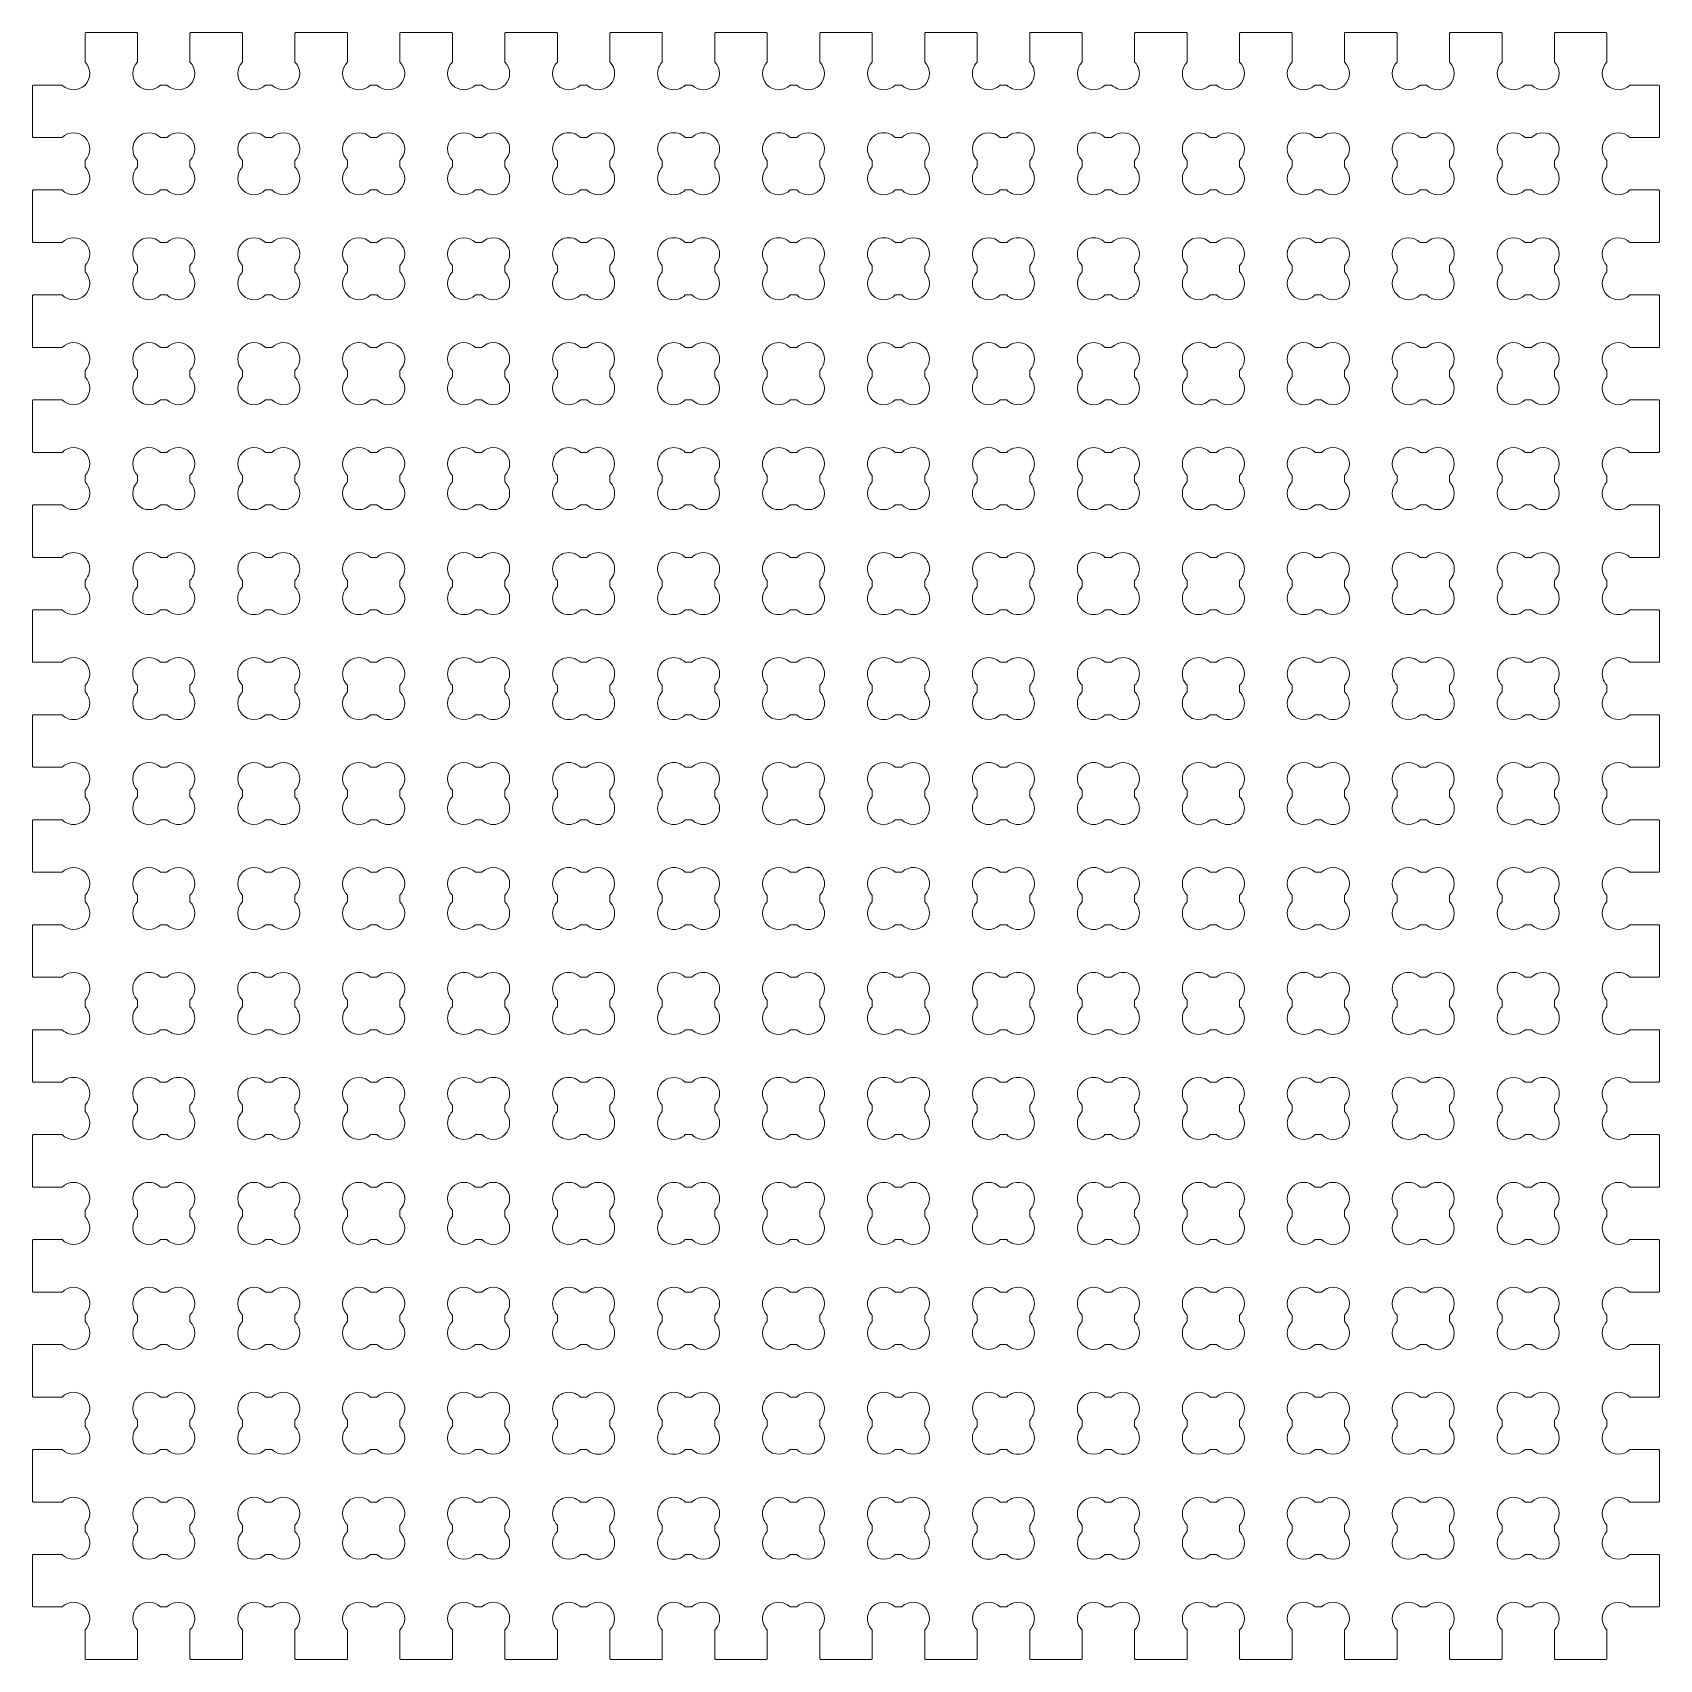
# Model space of a CAD drawing. Header units: millimetres. Extents: x -78 to 78, y -78 to 78.
import ezdxf

# ---------------------------------------------------------------- set-up
doc = ezdxf.new("R2010")
doc.units = ezdxf.units.MM
doc.layers.get('0').update_dxf_attribs({"lineweight": 0})
doc.layers.add('holes', color=1, linetype='Continuous', lineweight=0)

msp = doc.modelspace()

# ---------------------------------------------------------------- linework, layer by layer
at = {"flags": 128}
msp.add_lwpolyline([(72.5, -45.31, 1), (74.69, -47.5), (77.4, -47.5, -0.414214), (77.5, -47.6), (77.5, -52.4, -0.414214), (77.4, -52.5), (74.69, -52.5, 1), (72.5, -54.69), (72.5, -55.31, 1), (74.69, -57.5), (77.4, -57.5, -0.414214), (77.5, -57.6), (77.5, -62.4, -0.414214), (77.4, -62.5), (74.69, -62.5, 1), (72.5, -64.69), (72.5, -65.31, 1), (74.69, -67.5), (77.4, -67.5, -0.414214), (77.5, -67.6), (77.5, -72.4, -0.414214), (77.4, -72.5), (74.69, -72.5, 1), (72.5, -74.69), (72.5, -77.4, -0.414214), (72.4, -77.5), (67.6, -77.5, -0.414214), (67.5, -77.4), (67.5, -74.69, 1), (65.31, -72.5), (64.69, -72.5, 1), (62.5, -74.69), (62.5, -77.4, -0.414214), (62.4, -77.5), (57.6, -77.5, -0.414214), (57.5, -77.4), (57.5, -74.69, 1), (55.31, -72.5), (54.69, -72.5, 1), (52.5, -74.69), (52.5, -77.4, -0.414214), (52.4, -77.5), (47.6, -77.5, -0.414214), (47.5, -77.4), (47.5, -74.69, 1), (45.31, -72.5), (44.69, -72.5, 1), (42.5, -74.69), (42.5, -77.4, -0.414214), (42.4, -77.5), (37.6, -77.5, -0.414214), (37.5, -77.4), (37.5, -74.69, 1), (35.31, -72.5), (34.69, -72.5, 1), (32.5, -74.69), (32.5, -77.4, -0.414214), (32.4, -77.5), (27.6, -77.5, -0.414214), (27.5, -77.4), (27.5, -74.69, 1), (25.31, -72.5), (24.69, -72.5, 1), (22.5, -74.69), (22.5, -77.4, -0.414214), (22.4, -77.5), (17.6, -77.5, -0.414214), (17.5, -77.4), (17.5, -74.69, 1), (15.31, -72.5), (14.69, -72.5, 1), (12.5, -74.69), (12.5, -77.4, -0.414214), (12.4, -77.5), (7.6, -77.5, -0.414214), (7.5, -77.4), (7.5, -74.69, 1), (5.31, -72.5), (4.69, -72.5, 1), (2.5, -74.69), (2.5, -77.4, -0.414214), (2.4, -77.5), (-2.4, -77.5, -0.414214), (-2.5, -77.4), (-2.5, -74.69, 1), (-4.69, -72.5), (-5.31, -72.5, 1), (-7.5, -74.69), (-7.5, -77.4, -0.414214), (-7.6, -77.5), (-12.4, -77.5, -0.414214), (-12.5, -77.4), (-12.5, -74.69, 1), (-14.69, -72.5), (-15.31, -72.5, 1), (-17.5, -74.69), (-17.5, -77.4, -0.414214), (-17.6, -77.5), (-22.4, -77.5, -0.414214), (-22.5, -77.4), (-22.5, -74.69, 1), (-24.69, -72.5), (-25.31, -72.5, 1), (-27.5, -74.69), (-27.5, -77.4, -0.414214), (-27.6, -77.5), (-32.4, -77.5, -0.414214), (-32.5, -77.4), (-32.5, -74.69, 1), (-34.69, -72.5), (-35.31, -72.5, 1), (-37.5, -74.69), (-37.5, -77.4, -0.414214), (-37.6, -77.5), (-42.4, -77.5, -0.414214), (-42.5, -77.4), (-42.5, -74.69, 1), (-44.69, -72.5), (-45.31, -72.5, 1), (-47.5, -74.69), (-47.5, -77.4, -0.414214), (-47.6, -77.5), (-52.4, -77.5, -0.414214), (-52.5, -77.4), (-52.5, -74.69, 1), (-54.69, -72.5), (-55.31, -72.5, 1), (-57.5, -74.69), (-57.5, -77.4, -0.414214), (-57.6, -77.5), (-62.4, -77.5, -0.414214), (-62.5, -77.4), (-62.5, -74.69, 1), (-64.69, -72.5), (-65.31, -72.5, 1), (-67.5, -74.69), (-67.5, -77.4, -0.414214), (-67.6, -77.5), (-72.4, -77.5, -0.414214), (-72.5, -77.4), (-72.5, -74.69, 1), (-74.69, -72.5), (-77.4, -72.5, -0.414214), (-77.5, -72.4), (-77.5, -67.6, -0.414214), (-77.4, -67.5), (-74.69, -67.5, 1), (-72.5, -65.31), (-72.5, -64.69, 1), (-74.69, -62.5), (-77.4, -62.5, -0.414214), (-77.5, -62.4), (-77.5, -57.6, -0.414214), (-77.4, -57.5), (-74.69, -57.5, 1), (-72.5, -55.31), (-72.5, -54.69, 1), (-74.69, -52.5), (-77.4, -52.5, -0.414214), (-77.5, -52.4), (-77.5, -47.6, -0.414214), (-77.4, -47.5), (-74.69, -47.5, 1), (-72.5, -45.31), (-72.5, -44.69, 1), (-74.69, -42.5), (-77.4, -42.5, -0.414214), (-77.5, -42.4), (-77.5, -37.6, -0.414214), (-77.4, -37.5), (-74.69, -37.5, 1), (-72.5, -35.31), (-72.5, -34.69, 1), (-74.69, -32.5), (-77.4, -32.5, -0.414214), (-77.5, -32.4), (-77.5, -27.6, -0.414214), (-77.4, -27.5), (-74.69, -27.5, 1), (-72.5, -25.31), (-72.5, -24.69, 1), (-74.69, -22.5), (-77.4, -22.5, -0.414214), (-77.5, -22.4), (-77.5, -17.6, -0.414214), (-77.4, -17.5), (-74.69, -17.5, 1), (-72.5, -15.31), (-72.5, -14.69, 1), (-74.69, -12.5), (-77.4, -12.5, -0.414214), (-77.5, -12.4), (-77.5, -7.6, -0.414214), (-77.4, -7.5), (-74.69, -7.5, 1), (-72.5, -5.31), (-72.5, -4.69, 1), (-74.69, -2.5), (-77.4, -2.5, -0.414214), (-77.5, -2.4), (-77.5, 2.4, -0.414214), (-77.4, 2.5), (-74.69, 2.5, 1), (-72.5, 4.69), (-72.5, 5.31, 1), (-74.69, 7.5), (-77.4, 7.5, -0.414214), (-77.5, 7.6), (-77.5, 12.4, -0.414214), (-77.4, 12.5), (-74.69, 12.5, 1), (-72.5, 14.69), (-72.5, 15.31, 1), (-74.69, 17.5), (-77.4, 17.5, -0.414214), (-77.5, 17.6), (-77.5, 22.4, -0.414214), (-77.4, 22.5), (-74.69, 22.5, 1), (-72.5, 24.69), (-72.5, 25.31, 1), (-74.69, 27.5), (-77.4, 27.5, -0.414214), (-77.5, 27.6), (-77.5, 32.4, -0.414214), (-77.4, 32.5), (-74.69, 32.5, 1), (-72.5, 34.69), (-72.5, 35.31, 1), (-74.69, 37.5), (-77.4, 37.5, -0.414214), (-77.5, 37.6), (-77.5, 42.4, -0.414214), (-77.4, 42.5), (-74.69, 42.5, 1), (-72.5, 44.69), (-72.5, 45.31, 1), (-74.69, 47.5), (-77.4, 47.5, -0.414214), (-77.5, 47.6), (-77.5, 52.4, -0.414214), (-77.4, 52.5), (-74.69, 52.5, 1), (-72.5, 54.69), (-72.5, 55.31, 1), (-74.69, 57.5), (-77.4, 57.5, -0.414214), (-77.5, 57.6), (-77.5, 62.4, -0.414214), (-77.4, 62.5), (-74.69, 62.5, 1), (-72.5, 64.69), (-72.5, 65.31, 1), (-74.69, 67.5), (-77.4, 67.5, -0.414214), (-77.5, 67.6), (-77.5, 72.4, -0.414214), (-77.4, 72.5), (-74.69, 72.5, 1), (-72.5, 74.69), (-72.5, 77.4, -0.414214), (-72.4, 77.5), (-67.6, 77.5, -0.414214), (-67.5, 77.4), (-67.5, 74.69, 1), (-65.31, 72.5), (-64.69, 72.5, 1), (-62.5, 74.69), (-62.5, 77.4, -0.414214), (-62.4, 77.5), (-57.6, 77.5, -0.414214), (-57.5, 77.4), (-57.5, 74.69, 1), (-55.31, 72.5), (-54.69, 72.5, 1), (-52.5, 74.69), (-52.5, 77.4, -0.414214), (-52.4, 77.5), (-47.6, 77.5, -0.414214), (-47.5, 77.4), (-47.5, 74.69, 1), (-45.31, 72.5), (-44.69, 72.5, 1), (-42.5, 74.69), (-42.5, 77.4, -0.414214), (-42.4, 77.5), (-37.6, 77.5, -0.414214), (-37.5, 77.4), (-37.5, 74.69, 1), (-35.31, 72.5), (-34.69, 72.5, 1), (-32.5, 74.69), (-32.5, 77.4, -0.414214), (-32.4, 77.5), (-27.6, 77.5, -0.414214), (-27.5, 77.4), (-27.5, 74.69, 1), (-25.31, 72.5), (-24.69, 72.5, 1), (-22.5, 74.69), (-22.5, 77.4, -0.414214), (-22.4, 77.5), (-17.6, 77.5, -0.414214), (-17.5, 77.4), (-17.5, 74.69, 1), (-15.31, 72.5), (-14.69, 72.5, 1), (-12.5, 74.69), (-12.5, 77.4, -0.414214), (-12.4, 77.5), (-7.6, 77.5, -0.414214), (-7.5, 77.4), (-7.5, 74.69, 1), (-5.31, 72.5), (-4.69, 72.5, 1), (-2.5, 74.69), (-2.5, 77.4, -0.414214), (-2.4, 77.5), (2.4, 77.5, -0.414214), (2.5, 77.4), (2.5, 74.69, 1), (4.69, 72.5), (5.31, 72.5, 1), (7.5, 74.69), (7.5, 77.4, -0.414214), (7.6, 77.5), (12.4, 77.5, -0.414214), (12.5, 77.4), (12.5, 74.69, 1), (14.69, 72.5), (15.31, 72.5, 1), (17.5, 74.69), (17.5, 77.4, -0.414214), (17.6, 77.5), (22.4, 77.5, -0.414214), (22.5, 77.4), (22.5, 74.69, 1), (24.69, 72.5), (25.31, 72.5, 1), (27.5, 74.69), (27.5, 77.4, -0.414214), (27.6, 77.5), (32.4, 77.5, -0.414214), (32.5, 77.4), (32.5, 74.69, 1), (34.69, 72.5), (35.31, 72.5, 1), (37.5, 74.69), (37.5, 77.4, -0.414214), (37.6, 77.5), (42.4, 77.5, -0.414214), (42.5, 77.4), (42.5, 74.69, 1), (44.69, 72.5), (45.31, 72.5, 1), (47.5, 74.69), (47.5, 77.4, -0.414214), (47.6, 77.5), (52.4, 77.5, -0.414214), (52.5, 77.4), (52.5, 74.69, 1), (54.69, 72.5), (55.31, 72.5, 1), (57.5, 74.69), (57.5, 77.4, -0.414214), (57.6, 77.5), (62.4, 77.5, -0.414214), (62.5, 77.4), (62.5, 74.69, 1), (64.69, 72.5), (65.31, 72.5, 1), (67.5, 74.69), (67.5, 77.4, -0.414214), (67.6, 77.5), (72.4, 77.5, -0.414214), (72.5, 77.4), (72.5, 74.69, 1), (74.69, 72.5), (77.4, 72.5, -0.414214), (77.5, 72.4), (77.5, 67.6, -0.414214), (77.4, 67.5), (74.69, 67.5, 1), (72.5, 65.31), (72.5, 64.69, 1), (74.69, 62.5), (77.4, 62.5, -0.414214), (77.5, 62.4), (77.5, 57.6, -0.414214), (77.4, 57.5), (74.69, 57.5, 1), (72.5, 55.31), (72.5, 54.69, 1), (74.69, 52.5), (77.4, 52.5, -0.414214), (77.5, 52.4), (77.5, 47.6, -0.414214), (77.4, 47.5), (74.69, 47.5, 1), (72.5, 45.31), (72.5, 44.69, 1), (74.69, 42.5), (77.4, 42.5, -0.414214), (77.5, 42.4), (77.5, 37.6, -0.414214), (77.4, 37.5), (74.69, 37.5, 1), (72.5, 35.31), (72.5, 34.69, 1), (74.69, 32.5), (77.4, 32.5, -0.414214), (77.5, 32.4), (77.5, 27.6, -0.414214), (77.4, 27.5), (74.69, 27.5, 1), (72.5, 25.31), (72.5, 24.69, 1), (74.69, 22.5), (77.4, 22.5, -0.414214), (77.5, 22.4), (77.5, 17.6, -0.414214), (77.4, 17.5), (74.69, 17.5, 1), (72.5, 15.31), (72.5, 14.69, 1), (74.69, 12.5), (77.4, 12.5, -0.414214), (77.5, 12.4), (77.5, 7.6, -0.414214), (77.4, 7.5), (74.69, 7.5, 1), (72.5, 5.31), (72.5, 4.69, 1), (74.69, 2.5), (77.4, 2.5, -0.414214), (77.5, 2.4), (77.5, -2.4, -0.414214), (77.4, -2.5), (74.69, -2.5, 1), (72.5, -4.69), (72.5, -5.31, 1), (74.69, -7.5), (77.4, -7.5, -0.414214), (77.5, -7.6), (77.5, -12.4, -0.414214), (77.4, -12.5), (74.69, -12.5, 1), (72.5, -14.69), (72.5, -15.31, 1), (74.69, -17.5), (77.4, -17.5, -0.414214), (77.5, -17.6), (77.5, -22.4, -0.414214), (77.4, -22.5), (74.69, -22.5, 1), (72.5, -24.69), (72.5, -25.31, 1), (74.69, -27.5), (77.4, -27.5, -0.414214), (77.5, -27.6), (77.5, -32.4, -0.414214), (77.4, -32.5), (74.69, -32.5, 1), (72.5, -34.69), (72.5, -35.31, 1), (74.69, -37.5), (77.4, -37.5, -0.414214), (77.5, -37.6), (77.5, -42.4, -0.414214), (77.4, -42.5), (74.69, -42.5, 1), (72.5, -44.69), (72.5, -45.31)], format="xyb", close=True, dxfattribs=at)
at = {"layer": 'holes', "flags": 128}
for points in [[(-67.5, 64.69, 1), (-65.31, 62.5), (-64.69, 62.5, 1), (-62.5, 64.69), (-62.5, 65.31, 1), (-64.69, 67.5), (-65.31, 67.5, 1), (-67.5, 65.31), (-67.5, 64.69)], [(-57.5, 64.69, 1), (-55.31, 62.5), (-54.69, 62.5, 1), (-52.5, 64.69), (-52.5, 65.31, 1), (-54.69, 67.5), (-55.31, 67.5, 1), (-57.5, 65.31), (-57.5, 64.69)], [(-47.5, 64.69, 1), (-45.31, 62.5), (-44.69, 62.5, 1), (-42.5, 64.69), (-42.5, 65.31, 1), (-44.69, 67.5), (-45.31, 67.5, 1), (-47.5, 65.31), (-47.5, 64.69)], [(-37.5, 64.69, 1), (-35.31, 62.5), (-34.69, 62.5, 1), (-32.5, 64.69), (-32.5, 65.31, 1), (-34.69, 67.5), (-35.31, 67.5, 1), (-37.5, 65.31), (-37.5, 64.69)], [(-27.5, 64.69, 1), (-25.31, 62.5), (-24.69, 62.5, 1), (-22.5, 64.69), (-22.5, 65.31, 1), (-24.69, 67.5), (-25.31, 67.5, 1), (-27.5, 65.31), (-27.5, 64.69)], [(-17.5, 64.69, 1), (-15.31, 62.5), (-14.69, 62.5, 1), (-12.5, 64.69), (-12.5, 65.31, 1), (-14.69, 67.5), (-15.31, 67.5, 1), (-17.5, 65.31), (-17.5, 64.69)], [(-7.5, 64.69, 1), (-5.31, 62.5), (-4.69, 62.5, 1), (-2.5, 64.69), (-2.5, 65.31, 1), (-4.69, 67.5), (-5.31, 67.5, 1), (-7.5, 65.31), (-7.5, 64.69)], [(2.5, 64.69, 1), (4.69, 62.5), (5.31, 62.5, 1), (7.5, 64.69), (7.5, 65.31, 1), (5.31, 67.5), (4.69, 67.5, 1), (2.5, 65.31), (2.5, 64.69)], [(12.5, 64.69, 1), (14.69, 62.5), (15.31, 62.5, 1), (17.5, 64.69), (17.5, 65.31, 1), (15.31, 67.5), (14.69, 67.5, 1), (12.5, 65.31), (12.5, 64.69)], [(22.5, 64.69, 1), (24.69, 62.5), (25.31, 62.5, 1), (27.5, 64.69), (27.5, 65.31, 1), (25.31, 67.5), (24.69, 67.5, 1), (22.5, 65.31), (22.5, 64.69)], [(32.5, 64.69, 1), (34.69, 62.5), (35.31, 62.5, 1), (37.5, 64.69), (37.5, 65.31, 1), (35.31, 67.5), (34.69, 67.5, 1), (32.5, 65.31), (32.5, 64.69)], [(42.5, 64.69, 1), (44.69, 62.5), (45.31, 62.5, 1), (47.5, 64.69), (47.5, 65.31, 1), (45.31, 67.5), (44.69, 67.5, 1), (42.5, 65.31), (42.5, 64.69)], [(52.5, 64.69, 1), (54.69, 62.5), (55.31, 62.5, 1), (57.5, 64.69), (57.5, 65.31, 1), (55.31, 67.5), (54.69, 67.5, 1), (52.5, 65.31), (52.5, 64.69)], [(62.5, 64.69, 1), (64.69, 62.5), (65.31, 62.5, 1), (67.5, 64.69), (67.5, 65.31, 1), (65.31, 67.5), (64.69, 67.5, 1), (62.5, 65.31), (62.5, 64.69)], [(-67.5, 54.69, 1), (-65.31, 52.5), (-64.69, 52.5, 1), (-62.5, 54.69), (-62.5, 55.31, 1), (-64.69, 57.5), (-65.31, 57.5, 1), (-67.5, 55.31), (-67.5, 54.69)], [(-57.5, 54.69, 1), (-55.31, 52.5), (-54.69, 52.5, 1), (-52.5, 54.69), (-52.5, 55.31, 1), (-54.69, 57.5), (-55.31, 57.5, 1), (-57.5, 55.31), (-57.5, 54.69)], [(-47.5, 54.69, 1), (-45.31, 52.5), (-44.69, 52.5, 1), (-42.5, 54.69), (-42.5, 55.31, 1), (-44.69, 57.5), (-45.31, 57.5, 1), (-47.5, 55.31), (-47.5, 54.69)], [(-37.5, 54.69, 1), (-35.31, 52.5), (-34.69, 52.5, 1), (-32.5, 54.69), (-32.5, 55.31, 1), (-34.69, 57.5), (-35.31, 57.5, 1), (-37.5, 55.31), (-37.5, 54.69)], [(-27.5, 54.69, 1), (-25.31, 52.5), (-24.69, 52.5, 1), (-22.5, 54.69), (-22.5, 55.31, 1), (-24.69, 57.5), (-25.31, 57.5, 1), (-27.5, 55.31), (-27.5, 54.69)], [(-17.5, 54.69, 1), (-15.31, 52.5), (-14.69, 52.5, 1), (-12.5, 54.69), (-12.5, 55.31, 1), (-14.69, 57.5), (-15.31, 57.5, 1), (-17.5, 55.31), (-17.5, 54.69)], [(-7.5, 54.69, 1), (-5.31, 52.5), (-4.69, 52.5, 1), (-2.5, 54.69), (-2.5, 55.31, 1), (-4.69, 57.5), (-5.31, 57.5, 1), (-7.5, 55.31), (-7.5, 54.69)], [(2.5, 54.69, 1), (4.69, 52.5), (5.31, 52.5, 1), (7.5, 54.69), (7.5, 55.31, 1), (5.31, 57.5), (4.69, 57.5, 1), (2.5, 55.31), (2.5, 54.69)], [(12.5, 54.69, 1), (14.69, 52.5), (15.31, 52.5, 1), (17.5, 54.69), (17.5, 55.31, 1), (15.31, 57.5), (14.69, 57.5, 1), (12.5, 55.31), (12.5, 54.69)], [(22.5, 54.69, 1), (24.69, 52.5), (25.31, 52.5, 1), (27.5, 54.69), (27.5, 55.31, 1), (25.31, 57.5), (24.69, 57.5, 1), (22.5, 55.31), (22.5, 54.69)], [(32.5, 54.69, 1), (34.69, 52.5), (35.31, 52.5, 1), (37.5, 54.69), (37.5, 55.31, 1), (35.31, 57.5), (34.69, 57.5, 1), (32.5, 55.31), (32.5, 54.69)], [(42.5, 54.69, 1), (44.69, 52.5), (45.31, 52.5, 1), (47.5, 54.69), (47.5, 55.31, 1), (45.31, 57.5), (44.69, 57.5, 1), (42.5, 55.31), (42.5, 54.69)], [(52.5, 54.69, 1), (54.69, 52.5), (55.31, 52.5, 1), (57.5, 54.69), (57.5, 55.31, 1), (55.31, 57.5), (54.69, 57.5, 1), (52.5, 55.31), (52.5, 54.69)], [(62.5, 54.69, 1), (64.69, 52.5), (65.31, 52.5, 1), (67.5, 54.69), (67.5, 55.31, 1), (65.31, 57.5), (64.69, 57.5, 1), (62.5, 55.31), (62.5, 54.69)], [(-67.5, 44.69, 1), (-65.31, 42.5), (-64.69, 42.5, 1), (-62.5, 44.69), (-62.5, 45.31, 1), (-64.69, 47.5), (-65.31, 47.5, 1), (-67.5, 45.31), (-67.5, 44.69)], [(-57.5, 44.69, 1), (-55.31, 42.5), (-54.69, 42.5, 1), (-52.5, 44.69), (-52.5, 45.31, 1), (-54.69, 47.5), (-55.31, 47.5, 1), (-57.5, 45.31), (-57.5, 44.69)], [(-47.5, 44.69, 1), (-45.31, 42.5), (-44.69, 42.5, 1), (-42.5, 44.69), (-42.5, 45.31, 1), (-44.69, 47.5), (-45.31, 47.5, 1), (-47.5, 45.31), (-47.5, 44.69)], [(-37.5, 44.69, 1), (-35.31, 42.5), (-34.69, 42.5, 1), (-32.5, 44.69), (-32.5, 45.31, 1), (-34.69, 47.5), (-35.31, 47.5, 1), (-37.5, 45.31), (-37.5, 44.69)], [(-27.5, 44.69, 1), (-25.31, 42.5), (-24.69, 42.5, 1), (-22.5, 44.69), (-22.5, 45.31, 1), (-24.69, 47.5), (-25.31, 47.5, 1), (-27.5, 45.31), (-27.5, 44.69)], [(-17.5, 44.69, 1), (-15.31, 42.5), (-14.69, 42.5, 1), (-12.5, 44.69), (-12.5, 45.31, 1), (-14.69, 47.5), (-15.31, 47.5, 1), (-17.5, 45.31), (-17.5, 44.69)], [(-7.5, 44.69, 1), (-5.31, 42.5), (-4.69, 42.5, 1), (-2.5, 44.69), (-2.5, 45.31, 1), (-4.69, 47.5), (-5.31, 47.5, 1), (-7.5, 45.31), (-7.5, 44.69)], [(2.5, 44.69, 1), (4.69, 42.5), (5.31, 42.5, 1), (7.5, 44.69), (7.5, 45.31, 1), (5.31, 47.5), (4.69, 47.5, 1), (2.5, 45.31), (2.5, 44.69)], [(12.5, 44.69, 1), (14.69, 42.5), (15.31, 42.5, 1), (17.5, 44.69), (17.5, 45.31, 1), (15.31, 47.5), (14.69, 47.5, 1), (12.5, 45.31), (12.5, 44.69)], [(22.5, 44.69, 1), (24.69, 42.5), (25.31, 42.5, 1), (27.5, 44.69), (27.5, 45.31, 1), (25.31, 47.5), (24.69, 47.5, 1), (22.5, 45.31), (22.5, 44.69)], [(32.5, 44.69, 1), (34.69, 42.5), (35.31, 42.5, 1), (37.5, 44.69), (37.5, 45.31, 1), (35.31, 47.5), (34.69, 47.5, 1), (32.5, 45.31), (32.5, 44.69)], [(42.5, 44.69, 1), (44.69, 42.5), (45.31, 42.5, 1), (47.5, 44.69), (47.5, 45.31, 1), (45.31, 47.5), (44.69, 47.5, 1), (42.5, 45.31), (42.5, 44.69)], [(52.5, 44.69, 1), (54.69, 42.5), (55.31, 42.5, 1), (57.5, 44.69), (57.5, 45.31, 1), (55.31, 47.5), (54.69, 47.5, 1), (52.5, 45.31), (52.5, 44.69)], [(62.5, 44.69, 1), (64.69, 42.5), (65.31, 42.5, 1), (67.5, 44.69), (67.5, 45.31, 1), (65.31, 47.5), (64.69, 47.5, 1), (62.5, 45.31), (62.5, 44.69)], [(-67.5, 34.69, 1), (-65.31, 32.5), (-64.69, 32.5, 1), (-62.5, 34.69), (-62.5, 35.31, 1), (-64.69, 37.5), (-65.31, 37.5, 1), (-67.5, 35.31), (-67.5, 34.69)], [(-57.5, 34.69, 1), (-55.31, 32.5), (-54.69, 32.5, 1), (-52.5, 34.69), (-52.5, 35.31, 1), (-54.69, 37.5), (-55.31, 37.5, 1), (-57.5, 35.31), (-57.5, 34.69)], [(-47.5, 34.69, 1), (-45.31, 32.5), (-44.69, 32.5, 1), (-42.5, 34.69), (-42.5, 35.31, 1), (-44.69, 37.5), (-45.31, 37.5, 1), (-47.5, 35.31), (-47.5, 34.69)], [(-37.5, 34.69, 1), (-35.31, 32.5), (-34.69, 32.5, 1), (-32.5, 34.69), (-32.5, 35.31, 1), (-34.69, 37.5), (-35.31, 37.5, 1), (-37.5, 35.31), (-37.5, 34.69)], [(-27.5, 34.69, 1), (-25.31, 32.5), (-24.69, 32.5, 1), (-22.5, 34.69), (-22.5, 35.31, 1), (-24.69, 37.5), (-25.31, 37.5, 1), (-27.5, 35.31), (-27.5, 34.69)], [(-17.5, 34.69, 1), (-15.31, 32.5), (-14.69, 32.5, 1), (-12.5, 34.69), (-12.5, 35.31, 1), (-14.69, 37.5), (-15.31, 37.5, 1), (-17.5, 35.31), (-17.5, 34.69)], [(-7.5, 34.69, 1), (-5.31, 32.5), (-4.69, 32.5, 1), (-2.5, 34.69), (-2.5, 35.31, 1), (-4.69, 37.5), (-5.31, 37.5, 1), (-7.5, 35.31), (-7.5, 34.69)], [(2.5, 34.69, 1), (4.69, 32.5), (5.31, 32.5, 1), (7.5, 34.69), (7.5, 35.31, 1), (5.31, 37.5), (4.69, 37.5, 1), (2.5, 35.31), (2.5, 34.69)], [(12.5, 34.69, 1), (14.69, 32.5), (15.31, 32.5, 1), (17.5, 34.69), (17.5, 35.31, 1), (15.31, 37.5), (14.69, 37.5, 1), (12.5, 35.31), (12.5, 34.69)], [(22.5, 34.69, 1), (24.69, 32.5), (25.31, 32.5, 1), (27.5, 34.69), (27.5, 35.31, 1), (25.31, 37.5), (24.69, 37.5, 1), (22.5, 35.31), (22.5, 34.69)], [(32.5, 34.69, 1), (34.69, 32.5), (35.31, 32.5, 1), (37.5, 34.69), (37.5, 35.31, 1), (35.31, 37.5), (34.69, 37.5, 1), (32.5, 35.31), (32.5, 34.69)], [(42.5, 34.69, 1), (44.69, 32.5), (45.31, 32.5, 1), (47.5, 34.69), (47.5, 35.31, 1), (45.31, 37.5), (44.69, 37.5, 1), (42.5, 35.31), (42.5, 34.69)], [(52.5, 34.69, 1), (54.69, 32.5), (55.31, 32.5, 1), (57.5, 34.69), (57.5, 35.31, 1), (55.31, 37.5), (54.69, 37.5, 1), (52.5, 35.31), (52.5, 34.69)], [(62.5, 34.69, 1), (64.69, 32.5), (65.31, 32.5, 1), (67.5, 34.69), (67.5, 35.31, 1), (65.31, 37.5), (64.69, 37.5, 1), (62.5, 35.31), (62.5, 34.69)], [(-67.5, 24.69, 1), (-65.31, 22.5), (-64.69, 22.5, 1), (-62.5, 24.69), (-62.5, 25.31, 1), (-64.69, 27.5), (-65.31, 27.5, 1), (-67.5, 25.31), (-67.5, 24.69)], [(-57.5, 24.69, 1), (-55.31, 22.5), (-54.69, 22.5, 1), (-52.5, 24.69), (-52.5, 25.31, 1), (-54.69, 27.5), (-55.31, 27.5, 1), (-57.5, 25.31), (-57.5, 24.69)], [(-47.5, 24.69, 1), (-45.31, 22.5), (-44.69, 22.5, 1), (-42.5, 24.69), (-42.5, 25.31, 1), (-44.69, 27.5), (-45.31, 27.5, 1), (-47.5, 25.31), (-47.5, 24.69)], [(-37.5, 24.69, 1), (-35.31, 22.5), (-34.69, 22.5, 1), (-32.5, 24.69), (-32.5, 25.31, 1), (-34.69, 27.5), (-35.31, 27.5, 1), (-37.5, 25.31), (-37.5, 24.69)], [(-27.5, 24.69, 1), (-25.31, 22.5), (-24.69, 22.5, 1), (-22.5, 24.69), (-22.5, 25.31, 1), (-24.69, 27.5), (-25.31, 27.5, 1), (-27.5, 25.31), (-27.5, 24.69)], [(-17.5, 24.69, 1), (-15.31, 22.5), (-14.69, 22.5, 1), (-12.5, 24.69), (-12.5, 25.31, 1), (-14.69, 27.5), (-15.31, 27.5, 1), (-17.5, 25.31), (-17.5, 24.69)], [(-7.5, 24.69, 1), (-5.31, 22.5), (-4.69, 22.5, 1), (-2.5, 24.69), (-2.5, 25.31, 1), (-4.69, 27.5), (-5.31, 27.5, 1), (-7.5, 25.31), (-7.5, 24.69)], [(2.5, 24.69, 1), (4.69, 22.5), (5.31, 22.5, 1), (7.5, 24.69), (7.5, 25.31, 1), (5.31, 27.5), (4.69, 27.5, 1), (2.5, 25.31), (2.5, 24.69)], [(12.5, 24.69, 1), (14.69, 22.5), (15.31, 22.5, 1), (17.5, 24.69), (17.5, 25.31, 1), (15.31, 27.5), (14.69, 27.5, 1), (12.5, 25.31), (12.5, 24.69)], [(22.5, 24.69, 1), (24.69, 22.5), (25.31, 22.5, 1), (27.5, 24.69), (27.5, 25.31, 1), (25.31, 27.5), (24.69, 27.5, 1), (22.5, 25.31), (22.5, 24.69)], [(32.5, 24.69, 1), (34.69, 22.5), (35.31, 22.5, 1), (37.5, 24.69), (37.5, 25.31, 1), (35.31, 27.5), (34.69, 27.5, 1), (32.5, 25.31), (32.5, 24.69)], [(42.5, 24.69, 1), (44.69, 22.5), (45.31, 22.5, 1), (47.5, 24.69), (47.5, 25.31, 1), (45.31, 27.5), (44.69, 27.5, 1), (42.5, 25.31), (42.5, 24.69)], [(52.5, 24.69, 1), (54.69, 22.5), (55.31, 22.5, 1), (57.5, 24.69), (57.5, 25.31, 1), (55.31, 27.5), (54.69, 27.5, 1), (52.5, 25.31), (52.5, 24.69)], [(62.5, 24.69, 1), (64.69, 22.5), (65.31, 22.5, 1), (67.5, 24.69), (67.5, 25.31, 1), (65.31, 27.5), (64.69, 27.5, 1), (62.5, 25.31), (62.5, 24.69)], [(-67.5, 14.69, 1), (-65.31, 12.5), (-64.69, 12.5, 1), (-62.5, 14.69), (-62.5, 15.31, 1), (-64.69, 17.5), (-65.31, 17.5, 1), (-67.5, 15.31), (-67.5, 14.69)], [(-57.5, 14.69, 1), (-55.31, 12.5), (-54.69, 12.5, 1), (-52.5, 14.69), (-52.5, 15.31, 1), (-54.69, 17.5), (-55.31, 17.5, 1), (-57.5, 15.31), (-57.5, 14.69)], [(-47.5, 14.69, 1), (-45.31, 12.5), (-44.69, 12.5, 1), (-42.5, 14.69), (-42.5, 15.31, 1), (-44.69, 17.5), (-45.31, 17.5, 1), (-47.5, 15.31), (-47.5, 14.69)], [(-37.5, 14.69, 1), (-35.31, 12.5), (-34.69, 12.5, 1), (-32.5, 14.69), (-32.5, 15.31, 1), (-34.69, 17.5), (-35.31, 17.5, 1), (-37.5, 15.31), (-37.5, 14.69)], [(-27.5, 14.69, 1), (-25.31, 12.5), (-24.69, 12.5, 1), (-22.5, 14.69), (-22.5, 15.31, 1), (-24.69, 17.5), (-25.31, 17.5, 1), (-27.5, 15.31), (-27.5, 14.69)], [(-17.5, 14.69, 1), (-15.31, 12.5), (-14.69, 12.5, 1), (-12.5, 14.69), (-12.5, 15.31, 1), (-14.69, 17.5), (-15.31, 17.5, 1), (-17.5, 15.31), (-17.5, 14.69)], [(-7.5, 14.69, 1), (-5.31, 12.5), (-4.69, 12.5, 1), (-2.5, 14.69), (-2.5, 15.31, 1), (-4.69, 17.5), (-5.31, 17.5, 1), (-7.5, 15.31), (-7.5, 14.69)], [(2.5, 14.69, 1), (4.69, 12.5), (5.31, 12.5, 1), (7.5, 14.69), (7.5, 15.31, 1), (5.31, 17.5), (4.69, 17.5, 1), (2.5, 15.31), (2.5, 14.69)], [(12.5, 14.69, 1), (14.69, 12.5), (15.31, 12.5, 1), (17.5, 14.69), (17.5, 15.31, 1), (15.31, 17.5), (14.69, 17.5, 1), (12.5, 15.31), (12.5, 14.69)], [(22.5, 14.69, 1), (24.69, 12.5), (25.31, 12.5, 1), (27.5, 14.69), (27.5, 15.31, 1), (25.31, 17.5), (24.69, 17.5, 1), (22.5, 15.31), (22.5, 14.69)], [(32.5, 14.69, 1), (34.69, 12.5), (35.31, 12.5, 1), (37.5, 14.69), (37.5, 15.31, 1), (35.31, 17.5), (34.69, 17.5, 1), (32.5, 15.31), (32.5, 14.69)], [(42.5, 14.69, 1), (44.69, 12.5), (45.31, 12.5, 1), (47.5, 14.69), (47.5, 15.31, 1), (45.31, 17.5), (44.69, 17.5, 1), (42.5, 15.31), (42.5, 14.69)], [(52.5, 14.69, 1), (54.69, 12.5), (55.31, 12.5, 1), (57.5, 14.69), (57.5, 15.31, 1), (55.31, 17.5), (54.69, 17.5, 1), (52.5, 15.31), (52.5, 14.69)], [(62.5, 14.69, 1), (64.69, 12.5), (65.31, 12.5, 1), (67.5, 14.69), (67.5, 15.31, 1), (65.31, 17.5), (64.69, 17.5, 1), (62.5, 15.31), (62.5, 14.69)], [(-67.5, 4.69, 1), (-65.31, 2.5), (-64.69, 2.5, 1), (-62.5, 4.69), (-62.5, 5.31, 1), (-64.69, 7.5), (-65.31, 7.5, 1), (-67.5, 5.31), (-67.5, 4.69)], [(-57.5, 4.69, 1), (-55.31, 2.5), (-54.69, 2.5, 1), (-52.5, 4.69), (-52.5, 5.31, 1), (-54.69, 7.5), (-55.31, 7.5, 1), (-57.5, 5.31), (-57.5, 4.69)], [(-47.5, 4.69, 1), (-45.31, 2.5), (-44.69, 2.5, 1), (-42.5, 4.69), (-42.5, 5.31, 1), (-44.69, 7.5), (-45.31, 7.5, 1), (-47.5, 5.31), (-47.5, 4.69)], [(-37.5, 4.69, 1), (-35.31, 2.5), (-34.69, 2.5, 1), (-32.5, 4.69), (-32.5, 5.31, 1), (-34.69, 7.5), (-35.31, 7.5, 1), (-37.5, 5.31), (-37.5, 4.69)], [(-27.5, 4.69, 1), (-25.31, 2.5), (-24.69, 2.5, 1), (-22.5, 4.69), (-22.5, 5.31, 1), (-24.69, 7.5), (-25.31, 7.5, 1), (-27.5, 5.31), (-27.5, 4.69)], [(-17.5, 4.69, 1), (-15.31, 2.5), (-14.69, 2.5, 1), (-12.5, 4.69), (-12.5, 5.31, 1), (-14.69, 7.5), (-15.31, 7.5, 1), (-17.5, 5.31), (-17.5, 4.69)], [(-7.5, 4.69, 1), (-5.31, 2.5), (-4.69, 2.5, 1), (-2.5, 4.69), (-2.5, 5.31, 1), (-4.69, 7.5), (-5.31, 7.5, 1), (-7.5, 5.31), (-7.5, 4.69)], [(2.5, 4.69, 1), (4.69, 2.5), (5.31, 2.5, 1), (7.5, 4.69), (7.5, 5.31, 1), (5.31, 7.5), (4.69, 7.5, 1), (2.5, 5.31), (2.5, 4.69)], [(12.5, 4.69, 1), (14.69, 2.5), (15.31, 2.5, 1), (17.5, 4.69), (17.5, 5.31, 1), (15.31, 7.5), (14.69, 7.5, 1), (12.5, 5.31), (12.5, 4.69)], [(22.5, 4.69, 1), (24.69, 2.5), (25.31, 2.5, 1), (27.5, 4.69), (27.5, 5.31, 1), (25.31, 7.5), (24.69, 7.5, 1), (22.5, 5.31), (22.5, 4.69)], [(32.5, 4.69, 1), (34.69, 2.5), (35.31, 2.5, 1), (37.5, 4.69), (37.5, 5.31, 1), (35.31, 7.5), (34.69, 7.5, 1), (32.5, 5.31), (32.5, 4.69)], [(42.5, 4.69, 1), (44.69, 2.5), (45.31, 2.5, 1), (47.5, 4.69), (47.5, 5.31, 1), (45.31, 7.5), (44.69, 7.5, 1), (42.5, 5.31), (42.5, 4.69)], [(52.5, 4.69, 1), (54.69, 2.5), (55.31, 2.5, 1), (57.5, 4.69), (57.5, 5.31, 1), (55.31, 7.5), (54.69, 7.5, 1), (52.5, 5.31), (52.5, 4.69)], [(62.5, 4.69, 1), (64.69, 2.5), (65.31, 2.5, 1), (67.5, 4.69), (67.5, 5.31, 1), (65.31, 7.5), (64.69, 7.5, 1), (62.5, 5.31), (62.5, 4.69)], [(-67.5, -5.31, 1), (-65.31, -7.5), (-64.69, -7.5, 1), (-62.5, -5.31), (-62.5, -4.69, 1), (-64.69, -2.5), (-65.31, -2.5, 1), (-67.5, -4.69), (-67.5, -5.31)], [(-57.5, -5.31, 1), (-55.31, -7.5), (-54.69, -7.5, 1), (-52.5, -5.31), (-52.5, -4.69, 1), (-54.69, -2.5), (-55.31, -2.5, 1), (-57.5, -4.69), (-57.5, -5.31)], [(-47.5, -5.31, 1), (-45.31, -7.5), (-44.69, -7.5, 1), (-42.5, -5.31), (-42.5, -4.69, 1), (-44.69, -2.5), (-45.31, -2.5, 1), (-47.5, -4.69), (-47.5, -5.31)], [(-37.5, -5.31, 1), (-35.31, -7.5), (-34.69, -7.5, 1), (-32.5, -5.31), (-32.5, -4.69, 1), (-34.69, -2.5), (-35.31, -2.5, 1), (-37.5, -4.69), (-37.5, -5.31)], [(-27.5, -5.31, 1), (-25.31, -7.5), (-24.69, -7.5, 1), (-22.5, -5.31), (-22.5, -4.69, 1), (-24.69, -2.5), (-25.31, -2.5, 1), (-27.5, -4.69), (-27.5, -5.31)], [(-17.5, -5.31, 1), (-15.31, -7.5), (-14.69, -7.5, 1), (-12.5, -5.31), (-12.5, -4.69, 1), (-14.69, -2.5), (-15.31, -2.5, 1), (-17.5, -4.69), (-17.5, -5.31)], [(-7.5, -5.31, 1), (-5.31, -7.5), (-4.69, -7.5, 1), (-2.5, -5.31), (-2.5, -4.69, 1), (-4.69, -2.5), (-5.31, -2.5, 1), (-7.5, -4.69), (-7.5, -5.31)], [(2.5, -5.31, 1), (4.69, -7.5), (5.31, -7.5, 1), (7.5, -5.31), (7.5, -4.69, 1), (5.31, -2.5), (4.69, -2.5, 1), (2.5, -4.69), (2.5, -5.31)], [(12.5, -5.31, 1), (14.69, -7.5), (15.31, -7.5, 1), (17.5, -5.31), (17.5, -4.69, 1), (15.31, -2.5), (14.69, -2.5, 1), (12.5, -4.69), (12.5, -5.31)], [(22.5, -5.31, 1), (24.69, -7.5), (25.31, -7.5, 1), (27.5, -5.31), (27.5, -4.69, 1), (25.31, -2.5), (24.69, -2.5, 1), (22.5, -4.69), (22.5, -5.31)], [(32.5, -5.31, 1), (34.69, -7.5), (35.31, -7.5, 1), (37.5, -5.31), (37.5, -4.69, 1), (35.31, -2.5), (34.69, -2.5, 1), (32.5, -4.69), (32.5, -5.31)], [(42.5, -5.31, 1), (44.69, -7.5), (45.31, -7.5, 1), (47.5, -5.31), (47.5, -4.69, 1), (45.31, -2.5), (44.69, -2.5, 1), (42.5, -4.69), (42.5, -5.31)], [(52.5, -5.31, 1), (54.69, -7.5), (55.31, -7.5, 1), (57.5, -5.31), (57.5, -4.69, 1), (55.31, -2.5), (54.69, -2.5, 1), (52.5, -4.69), (52.5, -5.31)], [(62.5, -5.31, 1), (64.69, -7.5), (65.31, -7.5, 1), (67.5, -5.31), (67.5, -4.69, 1), (65.31, -2.5), (64.69, -2.5, 1), (62.5, -4.69), (62.5, -5.31)], [(-67.5, -15.31, 1), (-65.31, -17.5), (-64.69, -17.5, 1), (-62.5, -15.31), (-62.5, -14.69, 1), (-64.69, -12.5), (-65.31, -12.5, 1), (-67.5, -14.69), (-67.5, -15.31)], [(-57.5, -15.31, 1), (-55.31, -17.5), (-54.69, -17.5, 1), (-52.5, -15.31), (-52.5, -14.69, 1), (-54.69, -12.5), (-55.31, -12.5, 1), (-57.5, -14.69), (-57.5, -15.31)], [(-47.5, -15.31, 1), (-45.31, -17.5), (-44.69, -17.5, 1), (-42.5, -15.31), (-42.5, -14.69, 1), (-44.69, -12.5), (-45.31, -12.5, 1), (-47.5, -14.69), (-47.5, -15.31)], [(-37.5, -15.31, 1), (-35.31, -17.5), (-34.69, -17.5, 1), (-32.5, -15.31), (-32.5, -14.69, 1), (-34.69, -12.5), (-35.31, -12.5, 1), (-37.5, -14.69), (-37.5, -15.31)], [(-27.5, -15.31, 1), (-25.31, -17.5), (-24.69, -17.5, 1), (-22.5, -15.31), (-22.5, -14.69, 1), (-24.69, -12.5), (-25.31, -12.5, 1), (-27.5, -14.69), (-27.5, -15.31)], [(-17.5, -15.31, 1), (-15.31, -17.5), (-14.69, -17.5, 1), (-12.5, -15.31), (-12.5, -14.69, 1), (-14.69, -12.5), (-15.31, -12.5, 1), (-17.5, -14.69), (-17.5, -15.31)], [(-7.5, -15.31, 1), (-5.31, -17.5), (-4.69, -17.5, 1), (-2.5, -15.31), (-2.5, -14.69, 1), (-4.69, -12.5), (-5.31, -12.5, 1), (-7.5, -14.69), (-7.5, -15.31)], [(2.5, -15.31, 1), (4.69, -17.5), (5.31, -17.5, 1), (7.5, -15.31), (7.5, -14.69, 1), (5.31, -12.5), (4.69, -12.5, 1), (2.5, -14.69), (2.5, -15.31)], [(12.5, -15.31, 1), (14.69, -17.5), (15.31, -17.5, 1), (17.5, -15.31), (17.5, -14.69, 1), (15.31, -12.5), (14.69, -12.5, 1), (12.5, -14.69), (12.5, -15.31)], [(22.5, -15.31, 1), (24.69, -17.5), (25.31, -17.5, 1), (27.5, -15.31), (27.5, -14.69, 1), (25.31, -12.5), (24.69, -12.5, 1), (22.5, -14.69), (22.5, -15.31)], [(32.5, -15.31, 1), (34.69, -17.5), (35.31, -17.5, 1), (37.5, -15.31), (37.5, -14.69, 1), (35.31, -12.5), (34.69, -12.5, 1), (32.5, -14.69), (32.5, -15.31)], [(42.5, -15.31, 1), (44.69, -17.5), (45.31, -17.5, 1), (47.5, -15.31), (47.5, -14.69, 1), (45.31, -12.5), (44.69, -12.5, 1), (42.5, -14.69), (42.5, -15.31)], [(52.5, -15.31, 1), (54.69, -17.5), (55.31, -17.5, 1), (57.5, -15.31), (57.5, -14.69, 1), (55.31, -12.5), (54.69, -12.5, 1), (52.5, -14.69), (52.5, -15.31)], [(62.5, -15.31, 1), (64.69, -17.5), (65.31, -17.5, 1), (67.5, -15.31), (67.5, -14.69, 1), (65.31, -12.5), (64.69, -12.5, 1), (62.5, -14.69), (62.5, -15.31)], [(-67.5, -25.31, 1), (-65.31, -27.5), (-64.69, -27.5, 1), (-62.5, -25.31), (-62.5, -24.69, 1), (-64.69, -22.5), (-65.31, -22.5, 1), (-67.5, -24.69), (-67.5, -25.31)], [(-57.5, -25.31, 1), (-55.31, -27.5), (-54.69, -27.5, 1), (-52.5, -25.31), (-52.5, -24.69, 1), (-54.69, -22.5), (-55.31, -22.5, 1), (-57.5, -24.69), (-57.5, -25.31)], [(-47.5, -25.31, 1), (-45.31, -27.5), (-44.69, -27.5, 1), (-42.5, -25.31), (-42.5, -24.69, 1), (-44.69, -22.5), (-45.31, -22.5, 1), (-47.5, -24.69), (-47.5, -25.31)], [(-37.5, -25.31, 1), (-35.31, -27.5), (-34.69, -27.5, 1), (-32.5, -25.31), (-32.5, -24.69, 1), (-34.69, -22.5), (-35.31, -22.5, 1), (-37.5, -24.69), (-37.5, -25.31)], [(-27.5, -25.31, 1), (-25.31, -27.5), (-24.69, -27.5, 1), (-22.5, -25.31), (-22.5, -24.69, 1), (-24.69, -22.5), (-25.31, -22.5, 1), (-27.5, -24.69), (-27.5, -25.31)], [(-17.5, -25.31, 1), (-15.31, -27.5), (-14.69, -27.5, 1), (-12.5, -25.31), (-12.5, -24.69, 1), (-14.69, -22.5), (-15.31, -22.5, 1), (-17.5, -24.69), (-17.5, -25.31)], [(-7.5, -25.31, 1), (-5.31, -27.5), (-4.69, -27.5, 1), (-2.5, -25.31), (-2.5, -24.69, 1), (-4.69, -22.5), (-5.31, -22.5, 1), (-7.5, -24.69), (-7.5, -25.31)], [(2.5, -25.31, 1), (4.69, -27.5), (5.31, -27.5, 1), (7.5, -25.31), (7.5, -24.69, 1), (5.31, -22.5), (4.69, -22.5, 1), (2.5, -24.69), (2.5, -25.31)], [(12.5, -25.31, 1), (14.69, -27.5), (15.31, -27.5, 1), (17.5, -25.31), (17.5, -24.69, 1), (15.31, -22.5), (14.69, -22.5, 1), (12.5, -24.69), (12.5, -25.31)], [(22.5, -25.31, 1), (24.69, -27.5), (25.31, -27.5, 1), (27.5, -25.31), (27.5, -24.69, 1), (25.31, -22.5), (24.69, -22.5, 1), (22.5, -24.69), (22.5, -25.31)], [(32.5, -25.31, 1), (34.69, -27.5), (35.31, -27.5, 1), (37.5, -25.31), (37.5, -24.69, 1), (35.31, -22.5), (34.69, -22.5, 1), (32.5, -24.69), (32.5, -25.31)], [(42.5, -25.31, 1), (44.69, -27.5), (45.31, -27.5, 1), (47.5, -25.31), (47.5, -24.69, 1), (45.31, -22.5), (44.69, -22.5, 1), (42.5, -24.69), (42.5, -25.31)], [(52.5, -25.31, 1), (54.69, -27.5), (55.31, -27.5, 1), (57.5, -25.31), (57.5, -24.69, 1), (55.31, -22.5), (54.69, -22.5, 1), (52.5, -24.69), (52.5, -25.31)], [(62.5, -25.31, 1), (64.69, -27.5), (65.31, -27.5, 1), (67.5, -25.31), (67.5, -24.69, 1), (65.31, -22.5), (64.69, -22.5, 1), (62.5, -24.69), (62.5, -25.31)], [(-67.5, -35.31, 1), (-65.31, -37.5), (-64.69, -37.5, 1), (-62.5, -35.31), (-62.5, -34.69, 1), (-64.69, -32.5), (-65.31, -32.5, 1), (-67.5, -34.69), (-67.5, -35.31)], [(-57.5, -35.31, 1), (-55.31, -37.5), (-54.69, -37.5, 1), (-52.5, -35.31), (-52.5, -34.69, 1), (-54.69, -32.5), (-55.31, -32.5, 1), (-57.5, -34.69), (-57.5, -35.31)], [(-47.5, -35.31, 1), (-45.31, -37.5), (-44.69, -37.5, 1), (-42.5, -35.31), (-42.5, -34.69, 1), (-44.69, -32.5), (-45.31, -32.5, 1), (-47.5, -34.69), (-47.5, -35.31)], [(-37.5, -35.31, 1), (-35.31, -37.5), (-34.69, -37.5, 1), (-32.5, -35.31), (-32.5, -34.69, 1), (-34.69, -32.5), (-35.31, -32.5, 1), (-37.5, -34.69), (-37.5, -35.31)], [(-27.5, -35.31, 1), (-25.31, -37.5), (-24.69, -37.5, 1), (-22.5, -35.31), (-22.5, -34.69, 1), (-24.69, -32.5), (-25.31, -32.5, 1), (-27.5, -34.69), (-27.5, -35.31)], [(-17.5, -35.31, 1), (-15.31, -37.5), (-14.69, -37.5, 1), (-12.5, -35.31), (-12.5, -34.69, 1), (-14.69, -32.5), (-15.31, -32.5, 1), (-17.5, -34.69), (-17.5, -35.31)], [(-7.5, -35.31, 1), (-5.31, -37.5), (-4.69, -37.5, 1), (-2.5, -35.31), (-2.5, -34.69, 1), (-4.69, -32.5), (-5.31, -32.5, 1), (-7.5, -34.69), (-7.5, -35.31)], [(2.5, -35.31, 1), (4.69, -37.5), (5.31, -37.5, 1), (7.5, -35.31), (7.5, -34.69, 1), (5.31, -32.5), (4.69, -32.5, 1), (2.5, -34.69), (2.5, -35.31)], [(12.5, -35.31, 1), (14.69, -37.5), (15.31, -37.5, 1), (17.5, -35.31), (17.5, -34.69, 1), (15.31, -32.5), (14.69, -32.5, 1), (12.5, -34.69), (12.5, -35.31)], [(22.5, -35.31, 1), (24.69, -37.5), (25.31, -37.5, 1), (27.5, -35.31), (27.5, -34.69, 1), (25.31, -32.5), (24.69, -32.5, 1), (22.5, -34.69), (22.5, -35.31)], [(32.5, -35.31, 1), (34.69, -37.5), (35.31, -37.5, 1), (37.5, -35.31), (37.5, -34.69, 1), (35.31, -32.5), (34.69, -32.5, 1), (32.5, -34.69), (32.5, -35.31)], [(42.5, -35.31, 1), (44.69, -37.5), (45.31, -37.5, 1), (47.5, -35.31), (47.5, -34.69, 1), (45.31, -32.5), (44.69, -32.5, 1), (42.5, -34.69), (42.5, -35.31)], [(52.5, -35.31, 1), (54.69, -37.5), (55.31, -37.5, 1), (57.5, -35.31), (57.5, -34.69, 1), (55.31, -32.5), (54.69, -32.5, 1), (52.5, -34.69), (52.5, -35.31)], [(62.5, -35.31, 1), (64.69, -37.5), (65.31, -37.5, 1), (67.5, -35.31), (67.5, -34.69, 1), (65.31, -32.5), (64.69, -32.5, 1), (62.5, -34.69), (62.5, -35.31)], [(-67.5, -45.31, 1), (-65.31, -47.5), (-64.69, -47.5, 1), (-62.5, -45.31), (-62.5, -44.69, 1), (-64.69, -42.5), (-65.31, -42.5, 1), (-67.5, -44.69), (-67.5, -45.31)], [(-57.5, -45.31, 1), (-55.31, -47.5), (-54.69, -47.5, 1), (-52.5, -45.31), (-52.5, -44.69, 1), (-54.69, -42.5), (-55.31, -42.5, 1), (-57.5, -44.69), (-57.5, -45.31)], [(-47.5, -45.31, 1), (-45.31, -47.5), (-44.69, -47.5, 1), (-42.5, -45.31), (-42.5, -44.69, 1), (-44.69, -42.5), (-45.31, -42.5, 1), (-47.5, -44.69), (-47.5, -45.31)], [(-37.5, -45.31, 1), (-35.31, -47.5), (-34.69, -47.5, 1), (-32.5, -45.31), (-32.5, -44.69, 1), (-34.69, -42.5), (-35.31, -42.5, 1), (-37.5, -44.69), (-37.5, -45.31)], [(-27.5, -45.31, 1), (-25.31, -47.5), (-24.69, -47.5, 1), (-22.5, -45.31), (-22.5, -44.69, 1), (-24.69, -42.5), (-25.31, -42.5, 1), (-27.5, -44.69), (-27.5, -45.31)], [(-17.5, -45.31, 1), (-15.31, -47.5), (-14.69, -47.5, 1), (-12.5, -45.31), (-12.5, -44.69, 1), (-14.69, -42.5), (-15.31, -42.5, 1), (-17.5, -44.69), (-17.5, -45.31)], [(-7.5, -45.31, 1), (-5.31, -47.5), (-4.69, -47.5, 1), (-2.5, -45.31), (-2.5, -44.69, 1), (-4.69, -42.5), (-5.31, -42.5, 1), (-7.5, -44.69), (-7.5, -45.31)], [(2.5, -45.31, 1), (4.69, -47.5), (5.31, -47.5, 1), (7.5, -45.31), (7.5, -44.69, 1), (5.31, -42.5), (4.69, -42.5, 1), (2.5, -44.69), (2.5, -45.31)], [(12.5, -45.31, 1), (14.69, -47.5), (15.31, -47.5, 1), (17.5, -45.31), (17.5, -44.69, 1), (15.31, -42.5), (14.69, -42.5, 1), (12.5, -44.69), (12.5, -45.31)], [(22.5, -45.31, 1), (24.69, -47.5), (25.31, -47.5, 1), (27.5, -45.31), (27.5, -44.69, 1), (25.31, -42.5), (24.69, -42.5, 1), (22.5, -44.69), (22.5, -45.31)], [(32.5, -45.31, 1), (34.69, -47.5), (35.31, -47.5, 1), (37.5, -45.31), (37.5, -44.69, 1), (35.31, -42.5), (34.69, -42.5, 1), (32.5, -44.69), (32.5, -45.31)], [(42.5, -45.31, 1), (44.69, -47.5), (45.31, -47.5, 1), (47.5, -45.31), (47.5, -44.69, 1), (45.31, -42.5), (44.69, -42.5, 1), (42.5, -44.69), (42.5, -45.31)], [(52.5, -45.31, 1), (54.69, -47.5), (55.31, -47.5, 1), (57.5, -45.31), (57.5, -44.69, 1), (55.31, -42.5), (54.69, -42.5, 1), (52.5, -44.69), (52.5, -45.31)], [(62.5, -45.31, 1), (64.69, -47.5), (65.31, -47.5, 1), (67.5, -45.31), (67.5, -44.69, 1), (65.31, -42.5), (64.69, -42.5, 1), (62.5, -44.69), (62.5, -45.31)], [(-67.5, -55.31, 1), (-65.31, -57.5), (-64.69, -57.5, 1), (-62.5, -55.31), (-62.5, -54.69, 1), (-64.69, -52.5), (-65.31, -52.5, 1), (-67.5, -54.69), (-67.5, -55.31)], [(-57.5, -55.31, 1), (-55.31, -57.5), (-54.69, -57.5, 1), (-52.5, -55.31), (-52.5, -54.69, 1), (-54.69, -52.5), (-55.31, -52.5, 1), (-57.5, -54.69), (-57.5, -55.31)], [(-47.5, -55.31, 1), (-45.31, -57.5), (-44.69, -57.5, 1), (-42.5, -55.31), (-42.5, -54.69, 1), (-44.69, -52.5), (-45.31, -52.5, 1), (-47.5, -54.69), (-47.5, -55.31)], [(-37.5, -55.31, 1), (-35.31, -57.5), (-34.69, -57.5, 1), (-32.5, -55.31), (-32.5, -54.69, 1), (-34.69, -52.5), (-35.31, -52.5, 1), (-37.5, -54.69), (-37.5, -55.31)], [(-27.5, -55.31, 1), (-25.31, -57.5), (-24.69, -57.5, 1), (-22.5, -55.31), (-22.5, -54.69, 1), (-24.69, -52.5), (-25.31, -52.5, 1), (-27.5, -54.69), (-27.5, -55.31)], [(-17.5, -55.31, 1), (-15.31, -57.5), (-14.69, -57.5, 1), (-12.5, -55.31), (-12.5, -54.69, 1), (-14.69, -52.5), (-15.31, -52.5, 1), (-17.5, -54.69), (-17.5, -55.31)], [(-7.5, -55.31, 1), (-5.31, -57.5), (-4.69, -57.5, 1), (-2.5, -55.31), (-2.5, -54.69, 1), (-4.69, -52.5), (-5.31, -52.5, 1), (-7.5, -54.69), (-7.5, -55.31)], [(2.5, -55.31, 1), (4.69, -57.5), (5.31, -57.5, 1), (7.5, -55.31), (7.5, -54.69, 1), (5.31, -52.5), (4.69, -52.5, 1), (2.5, -54.69), (2.5, -55.31)], [(12.5, -55.31, 1), (14.69, -57.5), (15.31, -57.5, 1), (17.5, -55.31), (17.5, -54.69, 1), (15.31, -52.5), (14.69, -52.5, 1), (12.5, -54.69), (12.5, -55.31)], [(22.5, -55.31, 1), (24.69, -57.5), (25.31, -57.5, 1), (27.5, -55.31), (27.5, -54.69, 1), (25.31, -52.5), (24.69, -52.5, 1), (22.5, -54.69), (22.5, -55.31)], [(32.5, -55.31, 1), (34.69, -57.5), (35.31, -57.5, 1), (37.5, -55.31), (37.5, -54.69, 1), (35.31, -52.5), (34.69, -52.5, 1), (32.5, -54.69), (32.5, -55.31)], [(42.5, -55.31, 1), (44.69, -57.5), (45.31, -57.5, 1), (47.5, -55.31), (47.5, -54.69, 1), (45.31, -52.5), (44.69, -52.5, 1), (42.5, -54.69), (42.5, -55.31)], [(52.5, -55.31, 1), (54.69, -57.5), (55.31, -57.5, 1), (57.5, -55.31), (57.5, -54.69, 1), (55.31, -52.5), (54.69, -52.5, 1), (52.5, -54.69), (52.5, -55.31)], [(62.5, -55.31, 1), (64.69, -57.5), (65.31, -57.5, 1), (67.5, -55.31), (67.5, -54.69, 1), (65.31, -52.5), (64.69, -52.5, 1), (62.5, -54.69), (62.5, -55.31)], [(-67.5, -65.31, 1), (-65.31, -67.5), (-64.69, -67.5, 1), (-62.5, -65.31), (-62.5, -64.69, 1), (-64.69, -62.5), (-65.31, -62.5, 1), (-67.5, -64.69), (-67.5, -65.31)], [(-57.5, -65.31, 1), (-55.31, -67.5), (-54.69, -67.5, 1), (-52.5, -65.31), (-52.5, -64.69, 1), (-54.69, -62.5), (-55.31, -62.5, 1), (-57.5, -64.69), (-57.5, -65.31)], [(-47.5, -65.31, 1), (-45.31, -67.5), (-44.69, -67.5, 1), (-42.5, -65.31), (-42.5, -64.69, 1), (-44.69, -62.5), (-45.31, -62.5, 1), (-47.5, -64.69), (-47.5, -65.31)], [(-37.5, -65.31, 1), (-35.31, -67.5), (-34.69, -67.5, 1), (-32.5, -65.31), (-32.5, -64.69, 1), (-34.69, -62.5), (-35.31, -62.5, 1), (-37.5, -64.69), (-37.5, -65.31)], [(-27.5, -65.31, 1), (-25.31, -67.5), (-24.69, -67.5, 1), (-22.5, -65.31), (-22.5, -64.69, 1), (-24.69, -62.5), (-25.31, -62.5, 1), (-27.5, -64.69), (-27.5, -65.31)], [(-17.5, -65.31, 1), (-15.31, -67.5), (-14.69, -67.5, 1), (-12.5, -65.31), (-12.5, -64.69, 1), (-14.69, -62.5), (-15.31, -62.5, 1), (-17.5, -64.69), (-17.5, -65.31)], [(-7.5, -65.31, 1), (-5.31, -67.5), (-4.69, -67.5, 1), (-2.5, -65.31), (-2.5, -64.69, 1), (-4.69, -62.5), (-5.31, -62.5, 1), (-7.5, -64.69), (-7.5, -65.31)], [(2.5, -65.31, 1), (4.69, -67.5), (5.31, -67.5, 1), (7.5, -65.31), (7.5, -64.69, 1), (5.31, -62.5), (4.69, -62.5, 1), (2.5, -64.69), (2.5, -65.31)], [(12.5, -65.31, 1), (14.69, -67.5), (15.31, -67.5, 1), (17.5, -65.31), (17.5, -64.69, 1), (15.31, -62.5), (14.69, -62.5, 1), (12.5, -64.69), (12.5, -65.31)], [(22.5, -65.31, 1), (24.69, -67.5), (25.31, -67.5, 1), (27.5, -65.31), (27.5, -64.69, 1), (25.31, -62.5), (24.69, -62.5, 1), (22.5, -64.69), (22.5, -65.31)], [(32.5, -65.31, 1), (34.69, -67.5), (35.31, -67.5, 1), (37.5, -65.31), (37.5, -64.69, 1), (35.31, -62.5), (34.69, -62.5, 1), (32.5, -64.69), (32.5, -65.31)], [(42.5, -65.31, 1), (44.69, -67.5), (45.31, -67.5, 1), (47.5, -65.31), (47.5, -64.69, 1), (45.31, -62.5), (44.69, -62.5, 1), (42.5, -64.69), (42.5, -65.31)], [(52.5, -65.31, 1), (54.69, -67.5), (55.31, -67.5, 1), (57.5, -65.31), (57.5, -64.69, 1), (55.31, -62.5), (54.69, -62.5, 1), (52.5, -64.69), (52.5, -65.31)], [(62.5, -65.31, 1), (64.69, -67.5), (65.31, -67.5, 1), (67.5, -65.31), (67.5, -64.69, 1), (65.31, -62.5), (64.69, -62.5, 1), (62.5, -64.69), (62.5, -65.31)]]:
    msp.add_lwpolyline(points, format="xyb", dxfattribs=at)

doc.saveas('drawing.dxf')
